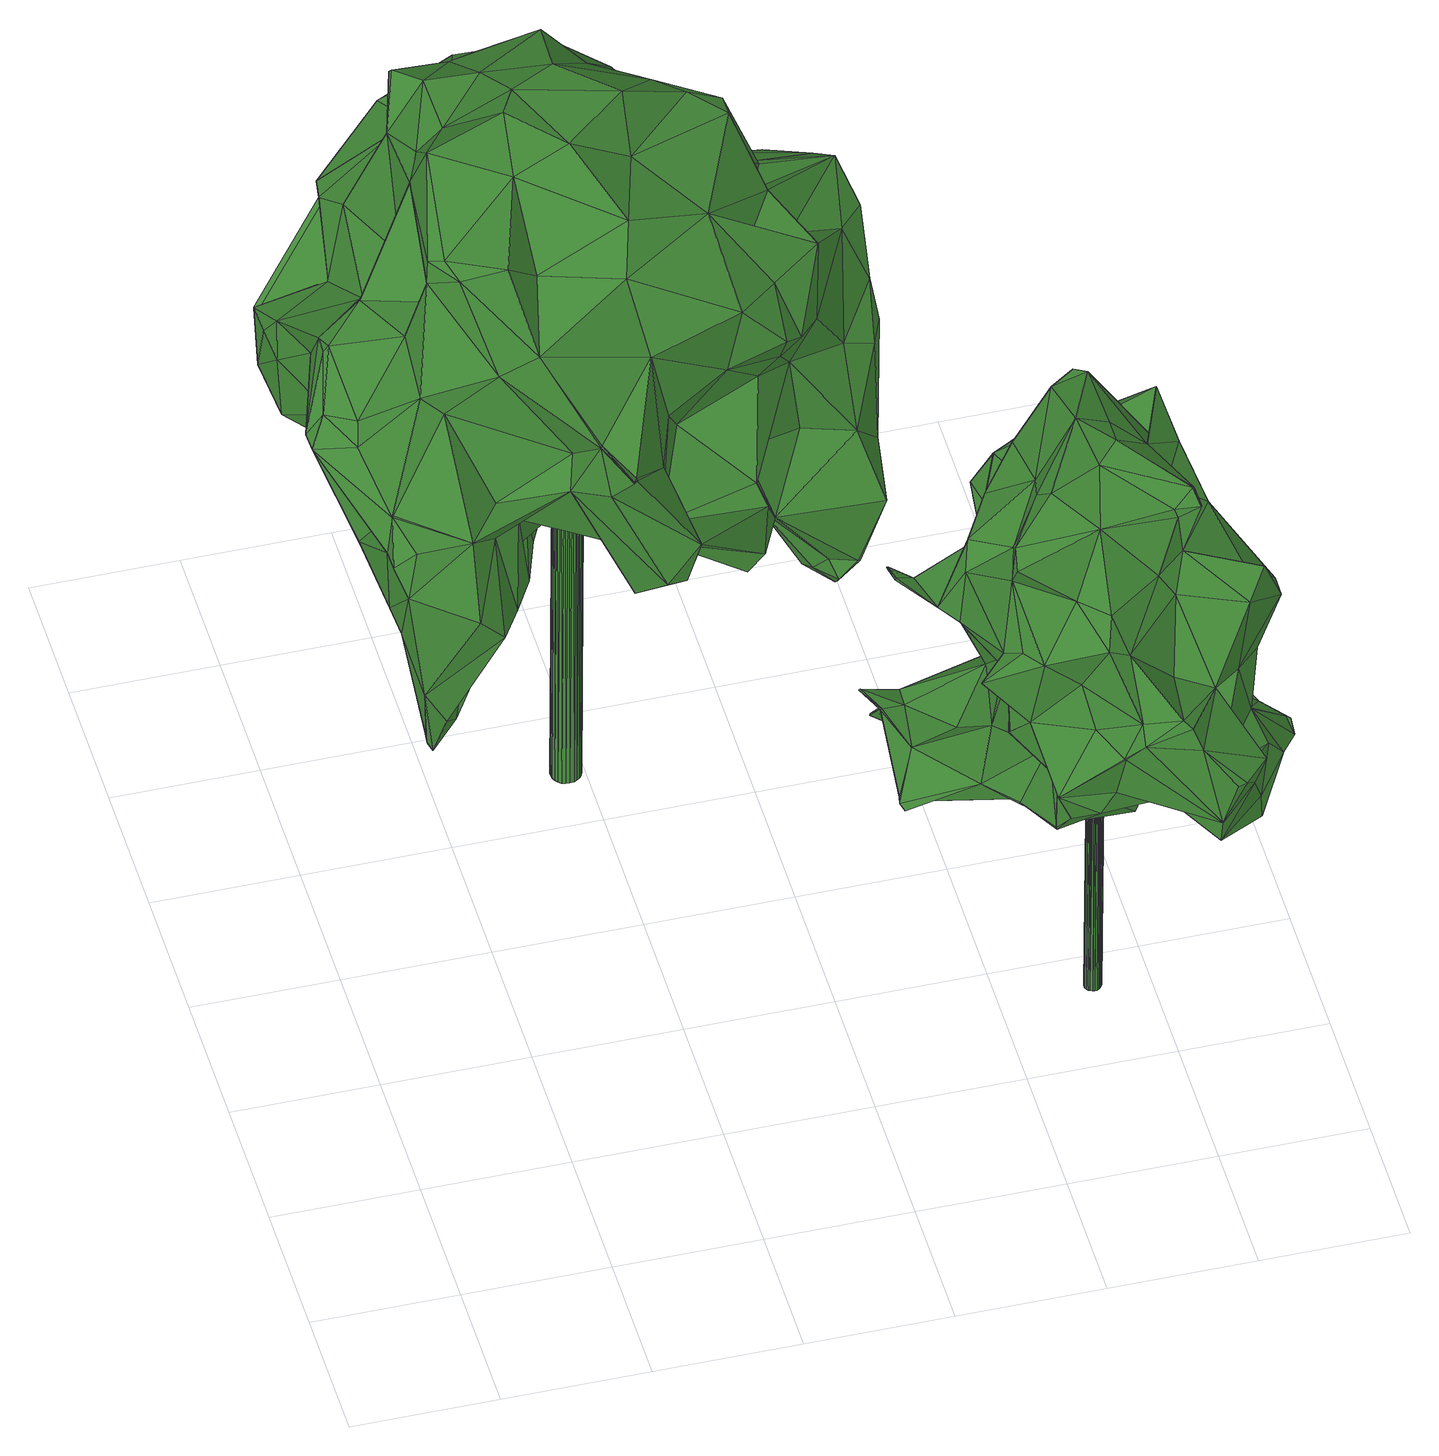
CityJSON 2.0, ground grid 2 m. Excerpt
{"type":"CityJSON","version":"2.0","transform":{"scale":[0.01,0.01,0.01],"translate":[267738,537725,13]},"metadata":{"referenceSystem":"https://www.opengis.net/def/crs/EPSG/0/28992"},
"CityObjects":{
"tree1":{"type":"SolitaryVegetationObject","attributes":{"gtid":346,"crown_width_m":8.14,"crown_median_z":20.76,"crown_r50_m":0.314,"crown_porosity":0.906,"trunk_H_m":7.25,"trunk_DBH_m":0.402,"trunk_radius_m":0.201,"trunk_base_height_m":13.51,"original_gtid":"347"},"geometry":[{"type":"Solid","lod":"3","boundaries":[[[[0,1,2]],[[3,4,5]],[[6,7,8]],[[9,8,7]],[[10,11,12]],[[13,14,15]],[[16,17,18]],[[19,18,17]],[[20,21,22]],[[23,24,25]],[[26,27,28]],[[29,30,31]],[[32,33,34]],[[35,36,37]],[[38,39,40]],[[41,14,13]],[[42,43,44]],[[45,44,43]],[[1,46,47]],[[2,48,49]],[[30,50,51]],[[52,53,54]],[[55,56,57]],[[58,59,60]],[[61,62,63]],[[64,65,66]],[[67,68,69]],[[70,71,72]],[[73,74,75]],[[76,77,70]],[[78,34,79]],[[80,81,82]],[[83,84,85]],[[52,86,87]],[[88,89,90]],[[64,91,92]],[[30,93,94]],[[95,96,97]],[[98,61,99]],[[92,100,101]],[[102,65,64]],[[34,102,32]],[[103,104,105]],[[106,105,104]],[[49,107,108]],[[109,108,107]],[[110,81,111]],[[13,15,91]],[[69,68,112]],[[109,107,48]],[[19,17,113]],[[33,114,79]],[[115,116,117]],[[13,91,66]],[[118,119,120]],[[121,120,119]],[[78,122,34]],[[66,65,7]],[[123,124,125]],[[126,127,115]],[[41,127,126]],[[128,129,110]],[[82,110,129]],[[34,33,79]],[[16,130,131]],[[72,132,70]],[[20,22,133]],[[134,29,75]],[[135,136,137]],[[135,25,136]],[[69,138,116]],[[139,140,141]],[[142,18,19]],[[143,144,145]],[[144,133,145]],[[146,147,148]],[[26,28,149]],[[26,149,101]],[[30,134,150]],[[30,29,134]],[[41,151,14]],[[126,151,41]],[[1,152,2]],[[85,84,4]],[[5,4,84]],[[115,127,153]],[[6,8,127]],[[6,127,41]],[[154,136,155]],[[156,157,158]],[[121,159,160]],[[4,161,85]],[[0,2,162]],[[47,163,164]],[[15,165,166]],[[167,152,76]],[[76,152,77]],[[115,117,168]],[[161,83,85]],[[6,66,7]],[[49,48,107]],[[169,170,88]],[[3,5,171]],[[5,159,171]],[[2,49,108]],[[99,172,171]],[[28,173,102]],[[174,118,175]],[[176,155,177]],[[177,178,176]],[[15,14,165]],[[179,105,180]],[[143,145,22]],[[154,155,181]],[[58,60,182]],[[88,183,169]],[[94,169,183]],[[3,184,185]],[[92,101,64]],[[103,105,186]],[[186,105,179]],[[133,22,145]],[[177,136,25]],[[55,57,74]],[[25,60,23]],[[23,60,59]],[[132,187,70]],[[93,30,150]],[[188,19,189]],[[56,190,57]],[[139,57,190]],[[123,84,83]],[[111,81,96]],[[169,147,170]],[[89,88,170]],[[155,176,43]],[[43,176,178]],[[27,191,192]],[[40,193,194]],[[112,37,36]],[[195,31,196]],[[124,161,197]],[[22,21,172]],[[198,188,199]],[[189,199,188]],[[200,136,154]],[[69,116,115]],[[115,168,126]],[[143,99,144]],[[53,201,54]],[[202,203,76]],[[69,204,138]],[[104,103,205]],[[177,24,191]],[[80,205,97]],[[94,183,206]],[[207,130,16]],[[208,168,117]],[[99,61,209]],[[210,211,212]],[[137,136,200]],[[127,8,153]],[[121,98,171]],[[121,171,159]],[[103,186,213]],[[78,94,206]],[[78,206,122]],[[214,175,118]],[[215,37,112]],[[190,216,62]],[[28,102,149]],[[202,217,174]],[[88,218,219]],[[206,219,218]],[[220,140,202]],[[23,59,221]],[[217,190,62]],[[48,222,109]],[[69,153,67]],[[115,153,69]],[[213,186,39]],[[147,89,170]],[[126,168,151]],[[182,60,135]],[[147,223,89]],[[34,224,102]],[[1,225,46]],[[1,0,225]],[[87,86,226]],[[227,26,228]],[[227,228,229]],[[215,230,89]],[[231,230,215]],[[30,94,50]],[[25,135,60]],[[40,39,232]],[[193,52,54]],[[23,191,24]],[[202,140,139]],[[233,91,15]],[[234,87,226]],[[39,52,232]],[[235,101,100]],[[173,236,102]],[[102,236,32]],[[181,155,43]],[[197,4,131]],[[194,237,213]],[[35,10,36]],[[28,27,173]],[[50,31,51]],[[142,19,188]],[[187,238,146]],[[158,239,199]],[[165,239,158]],[[121,160,120]],[[53,234,229]],[[53,229,235]],[[76,70,187]],[[86,240,178]],[[177,25,24]],[[33,236,114]],[[32,236,33]],[[199,156,158]],[[241,210,218]],[[171,21,106]],[[180,42,179]],[[45,43,240]],[[242,45,240]],[[76,203,167]],[[243,37,244]],[[203,245,167]],[[94,196,31]],[[174,203,202]],[[94,93,246]],[[94,246,169]],[[148,147,169]],[[245,247,162]],[[87,234,52]],[[187,132,238]],[[108,248,2]],[[162,2,248]],[[210,241,67]],[[210,67,211]],[[221,192,23]],[[191,23,192]],[[171,172,21]],[[238,132,223]],[[77,152,1]],[[202,190,217]],[[139,190,202]],[[206,183,219]],[[249,57,139]],[[146,223,147]],[[238,223,146]],[[131,113,17]],[[97,96,81]],[[122,218,210]],[[175,247,245]],[[97,81,80]],[[197,161,4]],[[197,130,207]],[[114,236,173]],[[235,250,201]],[[9,211,67]],[[12,11,251]],[[252,152,167]],[[182,135,73]],[[42,44,179]],[[55,216,56]],[[146,220,187]],[[202,187,220]],[[99,209,181]],[[93,150,141]],[[141,148,93]],[[225,253,124]],[[142,12,207]],[[18,142,207]],[[18,207,16]],[[123,83,124]],[[124,83,161]],[[189,19,110]],[[111,189,110]],[[131,130,197]],[[188,198,254]],[[199,255,156]],[[14,239,165]],[[117,116,256]],[[117,256,208]],[[132,244,215]],[[231,215,112]],[[112,36,204]],[[142,256,12]],[[208,256,142]],[[178,177,229]],[[193,54,257]],[[37,215,244]],[[212,258,210]],[[135,137,73]],[[191,229,177]],[[114,173,27]],[[114,27,221]],[[188,254,142]],[[153,8,67]],[[67,8,9]],[[252,167,259]],[[233,54,250]],[[99,171,98]],[[197,207,124]],[[181,42,260]],[[214,125,175]],[[128,185,129]],[[78,196,94]],[[181,260,99]],[[144,99,260]],[[79,196,78]],[[261,79,114]],[[234,226,229]],[[120,160,262]],[[148,220,146]],[[148,141,220]],[[80,263,104]],[[64,66,91]],[[202,76,187]],[[96,95,264]],[[96,264,111]],[[200,55,137]],[[13,66,6]],[[19,113,128]],[[19,128,110]],[[195,196,261]],[[261,196,79]],[[114,195,261]],[[113,131,4]],[[253,162,247]],[[253,247,125]],[[179,44,45]],[[249,75,57]],[[26,227,27]],[[191,27,227]],[[242,240,39]],[[109,248,108]],[[52,39,86]],[[240,86,39]],[[195,29,31]],[[63,265,61]],[[209,61,265]],[[175,245,203]],[[175,203,174]],[[63,200,154]],[[55,200,63]],[[75,74,57]],[[220,141,140]],[[38,213,39]],[[114,221,59]],[[114,59,195]],[[195,59,58]],[[20,106,21]],[[106,266,105]],[[20,266,106]],[[151,239,14]],[[10,138,36]],[[12,138,10]],[[133,266,20]],[[234,53,52]],[[233,250,100]],[[252,259,48]],[[2,152,48]],[[152,252,48]],[[250,235,100]],[[166,233,15]],[[166,165,158]],[[125,124,253]],[[235,228,26]],[[229,228,235]],[[171,104,263]],[[104,171,106]],[[56,216,190]],[[69,112,204]],[[151,168,198]],[[94,31,50]],[[162,267,245]],[[109,245,267]],[[268,10,35]],[[163,10,268]],[[163,268,72]],[[74,73,137]],[[74,137,55]],[[41,13,6]],[[155,136,177]],[[199,239,198]],[[208,142,254]],[[62,216,63]],[[131,17,16]],[[58,29,195]],[[215,89,223]],[[225,0,253]],[[47,46,163]],[[10,163,11]],[[269,11,163]],[[225,163,46]],[[269,163,225]],[[269,225,11]],[[182,29,58]],[[75,29,73]],[[182,73,29]],[[212,211,7]],[[65,212,7]],[[9,7,211]],[[248,109,267]],[[248,267,162]],[[235,26,101]],[[5,84,159]],[[178,226,86]],[[129,184,82]],[[229,226,178]],[[40,194,213]],[[38,40,213]],[[270,95,237]],[[270,237,193]],[[169,246,148]],[[93,148,246]],[[193,237,194]],[[179,45,186]],[[178,240,43]],[[97,237,95]],[[110,82,81]],[[199,264,95]],[[4,185,113]],[[128,113,185]],[[80,104,205]],[[174,217,118]],[[185,184,129]],[[162,253,0]],[[116,138,256]],[[27,192,221]],[[271,193,257]],[[124,272,225]],[[11,225,272]],[[54,233,257]],[[156,95,270]],[[156,270,193]],[[139,141,249]],[[181,265,154]],[[209,265,181]],[[154,265,63]],[[242,39,45]],[[39,186,45]],[[206,218,122]],[[233,100,91]],[[92,91,100]],[[181,43,42]],[[160,159,84]],[[160,84,123]],[[22,172,143]],[[212,224,258]],[[34,258,224]],[[102,224,65]],[[65,224,212]],[[151,198,239]],[[180,260,42]],[[249,141,150]],[[249,150,75]],[[134,75,150]],[[231,112,68]],[[34,122,258]],[[210,258,122]],[[259,167,245]],[[158,157,166]],[[199,189,264]],[[111,264,189]],[[215,223,132]],[[36,138,204]],[[256,138,12]],[[260,266,144]],[[133,144,266]],[[260,180,266]],[[105,266,180]],[[160,123,262]],[[125,262,123]],[[120,262,118]],[[125,214,262]],[[118,262,214]],[[51,31,30]],[[171,263,273]],[[193,271,156]],[[157,156,271]],[[64,149,102]],[[101,149,64]],[[1,47,164]],[[1,164,77]],[[53,235,201]],[[54,201,250]],[[243,132,72]],[[175,125,247]],[[168,208,254]],[[168,254,198]],[[63,216,55]],[[88,219,183]],[[70,164,71]],[[70,77,164]],[[243,244,132]],[[67,241,68]],[[95,156,255]],[[95,255,199]],[[207,251,124]],[[272,124,251]],[[272,251,11]],[[207,12,251]],[[143,172,99]],[[68,241,230]],[[68,230,231]],[[40,232,193]],[[52,193,232]],[[230,241,90]],[[230,90,89]],[[218,88,90]],[[218,90,241]],[[3,185,4]],[[213,205,103]],[[97,205,237]],[[213,237,205]],[[61,98,119]],[[121,119,98]],[[217,119,118]],[[80,273,263]],[[61,119,62]],[[217,62,119]],[[191,227,229]],[[271,257,157]],[[157,257,166]],[[166,257,233]],[[3,171,184]],[[171,273,184]],[[80,184,273]],[[82,184,80]],[[72,164,163]],[[71,164,72]],[[268,243,72]],[[268,35,243]],[[35,37,243]],[[109,222,245]],[[259,245,222]],[[259,222,48]],[[274,275,276]],[[274,276,277]],[[277,276,278]],[[277,278,279]],[[276,275,280]],[[276,280,278]],[[278,280,281]],[[278,281,279]],[[280,275,282]],[[280,282,281]],[[281,282,283]],[[281,283,279]],[[282,275,284]],[[282,284,283]],[[283,284,285]],[[283,285,279]],[[284,275,286]],[[284,286,285]],[[285,286,287]],[[285,287,279]],[[286,275,288]],[[286,288,287]],[[287,288,289]],[[287,289,279]],[[288,275,290]],[[288,290,289]],[[289,290,291]],[[289,291,279]],[[290,275,292]],[[290,292,291]],[[291,292,293]],[[291,293,279]],[[292,275,294]],[[292,294,293]],[[293,294,295]],[[293,295,279]],[[294,275,296]],[[294,296,295]],[[295,296,297]],[[295,297,279]],[[296,275,298]],[[296,298,297]],[[297,298,299]],[[297,299,279]],[[298,275,300]],[[298,300,299]],[[299,300,301]],[[299,301,279]],[[300,275,302]],[[300,302,301]],[[301,302,303]],[[301,303,279]],[[302,275,304]],[[302,304,303]],[[303,304,305]],[[303,305,279]],[[304,275,306]],[[304,306,305]],[[305,306,307]],[[305,307,279]],[[306,275,308]],[[306,308,307]],[[307,308,309]],[[307,309,279]],[[308,275,310]],[[308,310,309]],[[309,310,311]],[[309,311,279]],[[310,275,312]],[[310,312,311]],[[311,312,313]],[[311,313,279]],[[312,275,314]],[[312,314,313]],[[313,314,315]],[[313,315,279]],[[314,275,316]],[[314,316,315]],[[315,316,317]],[[315,317,279]],[[316,275,318]],[[316,318,317]],[[317,318,319]],[[317,319,279]],[[318,275,320]],[[318,320,319]],[[319,320,321]],[[319,321,279]],[[320,275,322]],[[320,322,321]],[[321,322,323]],[[321,323,279]],[[322,275,274]],[[322,274,323]],[[323,274,277]],[[323,277,279]]]]}]},
"tree2":{"type":"SolitaryVegetationObject","attributes":{"gtid":390,"crown_width_m":5.33,"crown_median_z":19.51,"crown_r50_m":0.278,"crown_porosity":0.916,"trunk_H_m":6,"trunk_DBH_m":0.221,"trunk_radius_m":0.11,"trunk_base_height_m":13.51,"original_gtid":"391"},"geometry":[{"type":"Solid","lod":"3","boundaries":[[[[324,325,326]],[[327,328,329]],[[327,329,330]],[[331,332,333]],[[334,335,336]],[[337,338,339]],[[340,341,342]],[[343,344,345]],[[346,347,348]],[[337,349,350]],[[351,352,353]],[[354,355,356]],[[357,358,327]],[[359,358,357]],[[360,361,362]],[[326,325,363]],[[351,364,365]],[[366,367,368]],[[362,369,370]],[[362,370,360]],[[332,371,372]],[[373,335,374]],[[375,376,377]],[[328,327,358]],[[337,378,379]],[[380,379,378]],[[381,382,373]],[[383,384,385]],[[386,330,387]],[[358,388,328]],[[388,329,328]],[[389,390,391]],[[364,353,324]],[[351,353,364]],[[392,341,340]],[[393,394,395]],[[393,395,396]],[[397,375,361]],[[398,399,400]],[[346,401,377]],[[402,401,346]],[[403,404,405]],[[406,407,408]],[[409,410,380]],[[411,334,336]],[[346,377,347]],[[412,413,414]],[[408,415,406]],[[416,406,415]],[[417,418,419]],[[353,352,420]],[[421,422,423]],[[421,423,424]],[[401,425,426]],[[366,368,370]],[[363,427,326]],[[408,428,399]],[[429,430,431]],[[432,433,434]],[[356,418,354]],[[379,435,436]],[[384,437,385]],[[417,438,342]],[[420,439,440]],[[441,442,443]],[[444,445,446]],[[447,448,449]],[[450,424,357]],[[451,447,452]],[[432,453,454]],[[446,455,387]],[[377,376,347]],[[357,424,456]],[[457,458,459]],[[409,427,402]],[[460,461,462]],[[463,464,465]],[[466,409,433]],[[467,468,448]],[[469,470,471]],[[472,413,473]],[[385,474,475]],[[348,476,346]],[[385,349,477]],[[421,344,422]],[[478,479,480]],[[481,482,483]],[[484,485,486]],[[480,487,449]],[[478,480,449]],[[485,488,450]],[[489,461,490]],[[491,492,493]],[[437,350,349]],[[450,421,424]],[[392,494,495]],[[459,458,496]],[[487,355,354]],[[497,444,498]],[[365,420,351]],[[352,351,420]],[[499,500,501]],[[397,376,375]],[[502,503,468]],[[463,504,505]],[[506,507,508]],[[377,509,375]],[[510,343,511]],[[439,512,440]],[[438,417,419]],[[437,349,385]],[[463,505,464]],[[513,427,409]],[[375,367,361]],[[513,514,427]],[[345,511,343]],[[418,356,419]],[[441,331,515]],[[441,332,331]],[[516,517,518]],[[481,483,343]],[[353,519,520]],[[324,353,520]],[[521,393,396]],[[522,523,384]],[[524,522,384]],[[524,384,383]],[[525,526,527]],[[495,500,499]],[[464,528,465]],[[342,341,417]],[[331,333,515]],[[429,510,452]],[[509,529,457]],[[442,406,416]],[[459,367,375]],[[530,456,336]],[[442,416,443]],[[440,531,353]],[[439,532,512]],[[533,534,535]],[[519,501,500]],[[519,531,501]],[[388,358,470]],[[354,517,487]],[[536,426,425]],[[537,538,503]],[[471,539,522]],[[489,372,461]],[[444,464,386]],[[398,408,399]],[[444,386,540]],[[415,541,416]],[[344,421,488]],[[397,361,412]],[[367,366,361]],[[369,362,366]],[[489,367,459]],[[361,366,362]],[[369,366,370]],[[382,381,539]],[[382,539,471]],[[360,413,412]],[[462,400,480]],[[481,542,543]],[[538,468,503]],[[544,468,484]],[[484,468,467]],[[398,400,462]],[[462,371,398]],[[494,545,546]],[[500,494,520]],[[527,547,480]],[[468,548,527]],[[406,438,407]],[[397,549,376]],[[372,333,332]],[[479,527,480]],[[341,354,417]],[[368,550,370]],[[530,357,456]],[[359,357,530]],[[457,551,458]],[[412,361,360]],[[522,446,471]],[[420,440,353]],[[431,430,516]],[[429,517,430]],[[466,433,432]],[[365,532,420]],[[439,420,532]],[[467,488,484]],[[344,488,467]],[[379,436,338]],[[478,449,479]],[[431,516,499]],[[431,499,501]],[[327,485,357]],[[450,357,485]],[[392,551,494]],[[432,454,466]],[[459,533,489]],[[435,549,436]],[[494,546,520]],[[466,454,532]],[[481,543,552]],[[551,545,494]],[[434,553,381]],[[479,449,448]],[[381,553,523]],[[539,381,523]],[[330,486,485]],[[330,485,327]],[[518,354,554]],[[341,554,354]],[[473,460,521]],[[423,456,424]],[[448,555,467]],[[556,557,558]],[[520,519,500]],[[353,531,519]],[[531,559,501]],[[440,559,531]],[[333,342,560]],[[438,560,342]],[[437,434,350]],[[434,437,553]],[[561,437,384]],[[553,437,561]],[[473,413,490]],[[562,563,552]],[[347,376,348]],[[409,380,433]],[[454,563,532]],[[414,557,412]],[[427,425,401]],[[363,425,427]],[[434,433,350]],[[472,564,565]],[[566,501,559]],[[566,510,501]],[[500,495,494]],[[427,401,402]],[[448,468,479]],[[419,356,355]],[[417,354,418]],[[446,469,471]],[[530,335,567]],[[530,567,359]],[[544,505,527]],[[325,546,568]],[[569,482,552]],[[408,398,415]],[[460,462,394]],[[524,383,396]],[[397,412,549]],[[570,506,355]],[[355,506,571]],[[508,571,506]],[[337,350,378]],[[394,504,395]],[[572,436,474]],[[539,523,522]],[[490,368,489]],[[480,573,574]],[[480,547,573]],[[442,441,406]],[[406,441,438]],[[387,455,540]],[[482,569,423]],[[475,383,385]],[[575,470,469]],[[358,567,470]],[[419,355,571]],[[527,548,525]],[[480,400,570]],[[538,548,468]],[[527,526,502]],[[401,426,377]],[[523,553,561]],[[523,561,384]],[[377,426,509]],[[394,462,576]],[[577,576,462]],[[345,555,511]],[[344,555,345]],[[344,467,555]],[[489,368,367]],[[463,395,504]],[[387,330,329]],[[510,566,542]],[[343,510,542]],[[498,522,578]],[[529,536,568]],[[371,332,541]],[[411,336,456]],[[498,578,497]],[[512,543,440]],[[498,446,522]],[[444,446,498]],[[451,511,555]],[[451,555,448]],[[373,382,567]],[[373,567,335]],[[471,567,382]],[[359,567,358]],[[577,462,480]],[[388,575,329]],[[563,493,569]],[[454,493,563]],[[414,391,557]],[[472,473,564]],[[392,458,551]],[[512,552,543]],[[497,528,464]],[[444,497,464]],[[579,396,528]],[[570,400,507]],[[389,475,390]],[[383,475,389]],[[385,477,474]],[[502,468,544]],[[527,502,544]],[[390,475,558]],[[388,470,575]],[[571,580,419]],[[468,527,479]],[[392,496,458]],[[370,413,360]],[[570,507,506]],[[435,348,549]],[[569,552,563]],[[453,581,493]],[[557,549,412]],[[548,538,525]],[[538,537,525]],[[562,532,563]],[[562,552,512]],[[532,562,512]],[[481,552,482]],[[518,392,495]],[[495,516,518]],[[509,426,536]],[[339,572,337]],[[339,436,572]],[[475,474,436]],[[558,475,436]],[[572,474,477]],[[484,486,544]],[[441,515,560]],[[441,560,438]],[[510,511,451]],[[510,451,452]],[[427,514,326]],[[324,326,514]],[[527,582,547]],[[568,545,529]],[[461,460,473]],[[461,473,490]],[[541,443,416]],[[450,488,421]],[[579,524,396]],[[583,524,579]],[[372,371,462]],[[461,372,462]],[[557,391,390]],[[558,557,390]],[[371,541,398]],[[541,415,398]],[[364,584,365]],[[373,374,493]],[[536,363,568]],[[451,448,447]],[[575,469,329]],[[485,484,488]],[[487,585,355]],[[372,586,333]],[[496,392,340]],[[568,546,545]],[[496,340,586]],[[586,587,496]],[[452,447,429]],[[457,459,375]],[[509,457,375]],[[429,447,487]],[[386,387,540]],[[490,550,368]],[[370,550,413]],[[490,413,550]],[[583,579,497]],[[333,586,342]],[[340,342,586]],[[517,516,430]],[[510,431,501]],[[510,429,431]],[[429,487,517]],[[489,535,372]],[[587,534,496]],[[535,534,587]],[[572,477,349]],[[520,546,324]],[[324,546,325]],[[499,516,495]],[[457,529,545]],[[457,545,551]],[[332,443,541]],[[441,443,332]],[[374,335,491]],[[381,373,493]],[[530,336,335]],[[453,493,454]],[[389,396,383]],[[587,586,535]],[[480,574,582]],[[480,582,577]],[[586,372,535]],[[547,582,574]],[[547,574,573]],[[583,522,524]],[[579,528,497]],[[444,540,445]],[[455,445,540]],[[464,588,544]],[[505,544,588]],[[505,588,464]],[[518,554,392]],[[333,560,515]],[[466,403,409]],[[466,589,403]],[[513,409,403]],[[405,532,403]],[[582,576,577]],[[325,568,363]],[[536,425,363]],[[564,396,389]],[[521,396,564]],[[505,576,527]],[[527,576,582]],[[354,518,517]],[[341,392,554]],[[339,338,436]],[[379,338,337]],[[572,349,337]],[[459,534,533]],[[496,534,459]],[[487,480,585]],[[489,533,535]],[[446,387,469]],[[473,521,564]],[[472,414,413]],[[493,374,491]],[[376,549,348]],[[355,585,570]],[[480,570,585]],[[447,449,487]],[[433,378,350]],[[380,378,433]],[[481,343,542]],[[542,566,543]],[[559,440,543]],[[559,543,566]],[[434,581,432]],[[381,493,581]],[[453,432,581]],[[381,581,434]],[[411,456,423]],[[335,334,491]],[[387,329,469]],[[583,578,522]],[[497,578,583]],[[491,334,492]],[[346,476,402]],[[409,402,476]],[[482,423,483]],[[343,483,344]],[[422,344,483]],[[422,483,423]],[[590,435,379]],[[590,348,435]],[[529,509,536]],[[565,564,391]],[[564,389,391]],[[565,591,472]],[[471,470,567]],[[391,591,565]],[[414,472,591]],[[414,591,391]],[[525,537,526]],[[460,393,521]],[[460,394,393]],[[386,592,330]],[[464,592,386]],[[330,592,486]],[[507,428,508]],[[407,428,408]],[[396,395,528]],[[465,395,463]],[[465,528,395]],[[419,580,438]],[[486,592,544]],[[464,544,592]],[[428,407,438]],[[557,556,549]],[[428,400,399]],[[428,507,400]],[[466,404,589]],[[589,404,403]],[[405,404,532]],[[466,532,404]],[[403,532,584]],[[532,365,584]],[[403,584,513]],[[324,584,364]],[[514,513,584]],[[514,584,324]],[[504,576,505]],[[576,504,394]],[[428,438,580]],[[508,428,580]],[[508,580,571]],[[436,549,558]],[[558,549,556]],[[526,503,502]],[[526,537,503]],[[590,476,348]],[[410,409,476]],[[590,410,476]],[[380,410,379]],[[590,379,410]],[[423,569,492]],[[411,492,334]],[[423,492,411]],[[455,446,445]],[[493,492,569]],[[593,594,595]],[[593,595,596]],[[596,595,597]],[[596,597,598]],[[595,594,599]],[[595,599,597]],[[597,599,600]],[[597,600,598]],[[599,594,601]],[[599,601,600]],[[600,601,602]],[[600,602,598]],[[601,594,603]],[[601,603,602]],[[602,603,604]],[[602,604,598]],[[603,594,605]],[[603,605,604]],[[604,605,606]],[[604,606,598]],[[605,594,607]],[[605,607,606]],[[606,607,608]],[[606,608,598]],[[607,594,609]],[[607,609,608]],[[608,609,610]],[[608,610,598]],[[609,594,611]],[[609,611,610]],[[610,611,612]],[[610,612,598]],[[611,594,613]],[[611,613,612]],[[612,613,614]],[[612,614,598]],[[613,594,615]],[[613,615,614]],[[614,615,616]],[[614,616,598]],[[615,594,617]],[[615,617,616]],[[616,617,618]],[[616,618,598]],[[617,594,619]],[[617,619,618]],[[618,619,620]],[[618,620,598]],[[619,594,621]],[[619,621,620]],[[620,621,622]],[[620,622,598]],[[621,594,623]],[[621,623,622]],[[622,623,624]],[[622,624,598]],[[623,594,625]],[[623,625,624]],[[624,625,626]],[[624,626,598]],[[625,594,627]],[[625,627,626]],[[626,627,628]],[[626,628,598]],[[627,594,629]],[[627,629,628]],[[628,629,630]],[[628,630,598]],[[629,594,631]],[[629,631,630]],[[630,631,632]],[[630,632,598]],[[631,594,633]],[[631,633,632]],[[632,633,634]],[[632,634,598]],[[633,594,635]],[[633,635,634]],[[634,635,636]],[[634,636,598]],[[635,594,637]],[[635,637,636]],[[636,637,638]],[[636,638,598]],[[637,594,639]],[[637,639,638]],[[638,639,640]],[[638,640,598]],[[639,594,641]],[[639,641,640]],[[640,641,642]],[[640,642,598]],[[641,594,593]],[[641,593,642]],[[642,593,596]],[[642,596,598]]]]}]}
},
"vertices":[
[167,531,703],[79,558,742],[97,547,578],[575,641,708],[457,527,775],[563,609,656],[302,1048,1164],[287,1144,1098],[231,1062,1154],[200,1100,1145],[129,691,961],[159,683,934],[226,662,1002],[383,991,1212],[454,911,1221],[509,976,1168],[362,500,933],[368,513,926],[337,569,939],[424,654,996],[711,695,529],[708,694,531],[683,696,501],[451,1301,670],[556,1240,678],[475,1229,543],[468,1179,828],[439,1229,767],[361,1246,892],[267,1213,552],[123,1181,576],[151,1201,597],[255,1311,873],[228,1312,857],[227,1276,922],[64,755,878],[131,775,992],[48,840,936],[721,979,879],[730,1021,773],[746,1004,901],[320,957,1214],[720,923,588],[677,1049,624],[743,932,617],[730,953,660],[94,576,801],[64,577,782],[103,566,492],[101,548,492],[120,1213,582],[121,1212,579],[746,1065,897],[613,1122,839],[655,1005,962],[346,1040,587],[284,1037,603],[270,1040,586],[288,1257,516],[377,1259,632],[411,1233,542],[529,827,617],[382,872,654],[433,953,608],[435,1197,1051],[336,1196,1056],[398,1107,1162],[178,1043,1092],[170,946,970],[178,927,1112],[57,724,696],[83,712,732],[3,752,845],[344,1090,484],[325,1068,525],[284,1071,542],[149,726,620],[75,638,653],[154,1257,822],[205,1300,832],[637,770,828],[605,695,915],[584,724,859],[375,548,689],[427,595,721],[433,507,736],[727,1165,759],[714,1197,789],[4,1048,822],[18,986,852],[97,1030,862],[450,1073,1121],[504,1157,1023],[119,1121,589],[107,1169,719],[676,774,1024],[626,666,971],[670,757,909],[538,813,622],[608,797,547],[520,1121,1023],[510,1178,939],[331,1294,960],[766,832,772],[728,774,681],[771,836,601],[745,693,628],[105,536,489],[105,534,491],[145,570,503],[535,693,910],[599,636,997],[97,871,975],[422,583,868],[335,1318,738],[185,870,1215],[156,754,1138],[176,749,1139],[284,744,667],[443,797,691],[397,778,736],[477,732,701],[116,1160,914],[401,597,713],[303,596,842],[243,629,777],[296,908,1224],[234,976,1149],[451,669,872],[477,726,798],[362,500,930],[368,511,924],[2,781,845],[689,726,469],[182,1177,618],[449,1216,538],[535,1079,609],[429,1188,594],[154,752,1102],[188,943,621],[142,903,645],[116,1005,609],[271,632,1053],[659,737,490],[653,767,470],[686,725,469],[72,913,739],[19,987,782],[29,1003,668],[438,1168,941],[123,1122,588],[365,840,1216],[83,609,632],[194,955,1136],[570,1030,535],[647,1109,570],[635,871,1039],[591,919,1068],[599,929,1130],[540,611,628],[428,625,728],[403,488,753],[202,541,660],[77,633,817],[67,619,770],[550,953,1157],[599,961,1127],[176,639,564],[286,819,1195],[13,1062,706],[9,1017,809],[593,673,654],[673,709,528],[319,1277,870],[304,789,574],[266,664,630],[657,1138,571],[607,1206,627],[696,1166,673],[776,895,614],[762,866,576],[645,963,541],[348,1209,492],[125,1142,749],[568,671,723],[430,624,730],[790,900,745],[62,783,679],[400,684,1112],[544,652,1048],[289,894,639],[560,1262,701],[430,1296,714],[746,956,994],[772,927,927],[255,1248,606],[175,1222,733],[341,536,879],[418,742,1158],[532,777,1110],[473,1078,640],[589,1021,869],[174,857,665],[198,740,603],[189,811,1005],[721,816,799],[141,1171,791],[335,566,938],[243,683,1168],[576,847,599],[205,1105,1030],[197,1105,1139],[255,1155,1076],[775,890,831],[254,692,665],[43,871,922],[349,960,644],[314,806,581],[111,1128,916],[98,1033,860],[125,896,656],[395,1332,717],[144,573,503],[48,931,839],[305,1202,1035],[169,576,802],[695,1204,777],[555,1231,718],[549,1169,754],[610,1184,762],[116,926,923],[106,896,956],[748,1034,894],[545,1034,1063],[670,1184,807],[536,1153,911],[280,1306,861],[737,887,931],[79,814,825],[452,859,1154],[712,1078,720],[128,1072,951],[702,1039,728],[25,781,874],[41,841,926],[202,628,560],[125,1102,651],[233,598,648],[126,547,525],[183,1041,605],[531,1089,997],[314,628,877],[137,591,580],[206,607,773],[291,721,1110],[571,768,1020],[189,719,1126],[655,990,970],[274,1164,955],[158,600,546],[667,815,536],[265,1254,762],[373,686,784],[657,793,685],[603,714,1028],[582,963,665],[707,756,518],[160,598,547],[56,725,861],[79,636,817],[660,856,971],[631,931,985],[215,638,804],[566,732,728],[395,895,51],[375,895,51],[394,901,51],[403,910,776],[402,915,775],[383,909,776],[392,905,51],[400,920,775],[389,909,50],[397,924,775],[385,913,50],[392,927,775],[380,914,50],[387,929,775],[375,915,51],[382,930,775],[369,914,51],[377,929,775],[365,912,51],[372,927,776],[361,909,51],[368,923,776],[357,905,51],[365,919,776],[355,900,51],[363,914,776],[355,895,51],[362,909,776],[356,889,51],[363,904,776],[358,885,51],[365,899,776],[361,881,51],[369,895,776],[365,877,51],[373,892,776],[370,876,51],[378,890,776],[375,875,51],[383,889,776],[381,876,51],[388,890,776],[385,878,51],[393,892,776],[390,881,51],[397,896,776],[393,885,51],[400,900,776],[395,890,51],[402,905,776],
[1014,40,567],[1048,116,516],[1088,116,522],[893,430,1037],[927,452,1039],[918,448,1012],[850,462,920],[794,471,391],[780,482,446],[794,402,478],[1033,212,993],[1032,243,998],[1030,243,998],[1106,353,685],[1029,387,651],[1149,391,666],[830,322,519],[799,257,492],[761,331,502],[814,164,809],[787,225,909],[793,191,811],[1165,264,539],[1147,351,490],[1146,352,492],[1150,391,667],[1108,351,689],[1049,40,660],[1036,35,661],[1015,34,603],[758,272,514],[682,328,546],[658,298,480],[902,343,1060],[945,446,1036],[950,358,1027],[1004,559,406],[1041,468,402],[995,529,376],[1082,145,509],[1063,55,644],[1082,69,668],[973,491,388],[1003,441,403],[921,483,450],[978,523,374],[962,530,388],[730,451,494],[796,424,511],[1016,323,933],[1010,238,957],[1060,351,454],[1102,367,465],[1142,320,479],[1014,317,661],[1034,353,578],[1041,263,594],[1074,333,880],[1051,390,938],[1032,478,697],[1026,448,717],[1149,393,668],[912,490,906],[918,492,920],[944,447,1034],[985,483,625],[1061,502,563],[1009,542,577],[854,234,456],[840,510,672],[811,517,659],[827,540,702],[935,554,685],[1066,438,471],[702,461,508],[678,447,535],[689,417,564],[1161,238,533],[1163,238,534],[1032,114,618],[984,189,708],[995,106,645],[685,489,465],[668,473,511],[669,475,513],[1100,215,617],[1124,276,546],[1005,239,969],[1010,491,477],[964,511,509],[1008,542,575],[686,491,467],[680,529,420],[704,312,461],[664,292,471],[664,322,468],[992,45,727],[794,234,958],[789,205,943],[904,228,969],[850,269,1008],[1134,190,554],[1128,276,537],[1136,189,555],[676,446,534],[777,203,665],[854,163,635],[824,138,633],[1146,240,784],[1114,238,700],[1146,271,784],[1050,412,530],[1070,448,594],[1108,353,690],[704,372,454],[980,52,760],[924,75,721],[707,478,434],[679,527,419],[681,528,419],[955,538,904],[953,551,922],[990,507,911],[800,284,698],[743,320,760],[801,311,693],[839,299,980],[781,227,750],[778,202,667],[1116,210,869],[1090,184,835],[952,550,923],[922,302,1010],[981,299,520],[934,280,478],[1009,373,479],[857,500,568],[850,489,552],[807,438,577],[823,571,755],[845,538,831],[862,576,766],[1080,203,704],[752,323,842],[722,351,762],[918,460,920],[1024,411,930],[1044,477,957],[976,580,563],[962,510,510],[1168,396,653],[1069,450,596],[1159,266,542],[1169,395,653],[802,312,693],[747,350,744],[793,379,619],[892,134,842],[900,155,885],[864,193,884],[762,351,872],[856,371,936],[802,419,881],[773,273,613],[808,299,895],[911,453,469],[916,484,457],[1034,214,992],[1009,236,957],[1015,236,897],[888,176,546],[825,144,536],[902,309,488],[889,489,813],[975,499,894],[835,111,584],[871,101,593],[816,103,632],[710,425,748],[686,421,758],[826,538,704],[852,490,723],[656,378,574],[630,390,604],[628,390,603],[1062,287,525],[795,165,713],[734,175,788],[970,60,770],[1112,174,591],[1090,128,546],[794,470,390],[824,146,538],[843,254,576],[803,246,495],[894,110,616],[966,134,567],[901,492,592],[1029,484,843],[1024,417,819],[1011,539,753],[682,450,749],[683,451,750],[746,418,721],[872,566,760],[1007,217,588],[952,329,1022],[903,94,686],[1032,135,744],[980,386,522],[950,339,531],[878,425,568],[1080,215,568],[681,451,751],[684,419,757],[1051,423,901],[951,552,922],[706,492,449],[863,165,763],[925,92,745],[793,425,796],[969,193,571],[985,137,554],[787,398,734],[708,424,747],[1084,467,521],[921,485,451],[950,227,461],[921,142,822],[1077,330,784],[802,246,493],[773,213,797],[1116,509,560],[1085,510,546],[1115,508,562],[901,94,688],[744,416,444],[1011,389,759],[986,172,740],[998,207,851],[969,543,588],[998,593,572],[875,140,703],[999,352,982],[1057,147,544],[976,209,887],[688,388,564],[654,379,572],[1167,395,652],[874,347,705],[887,415,644],[934,390,972],[811,515,661],[835,430,596],[919,453,827],[884,521,733],[669,402,552],[1099,243,842],[859,460,707],[979,465,749],[1061,88,640],[749,359,536],[831,351,516],[832,351,518],[876,489,806],[1025,230,632],[1123,307,528],[998,592,571],[858,480,849],[936,345,51],[925,345,51],[936,348,51],[938,332,651],[937,335,651],[927,332,651],[935,350,51],[936,338,651],[933,353,51],[935,340,651],[931,354,51],[932,342,651],[928,356,51],[930,343,651],[925,356,51],[927,344,651],[922,356,51],[924,343,651],[920,355,51],[921,342,651],[917,353,51],[919,340,651],[916,351,51],[917,338,651],[914,348,51],[916,336,651],[914,345,51],[916,333,651],[914,342,51],[916,330,651],[915,340,51],[917,327,651],[917,337,51],[919,325,651],[919,336,51],[921,323,651],[922,334,51],[924,322,651],[925,334,51],[926,321,651],[928,334,51],[929,322,651],[930,335,51],[932,323,651],[933,337,51],[934,325,651],[934,339,51],[936,327,651],[936,342,51],[937,329,651]
]}
